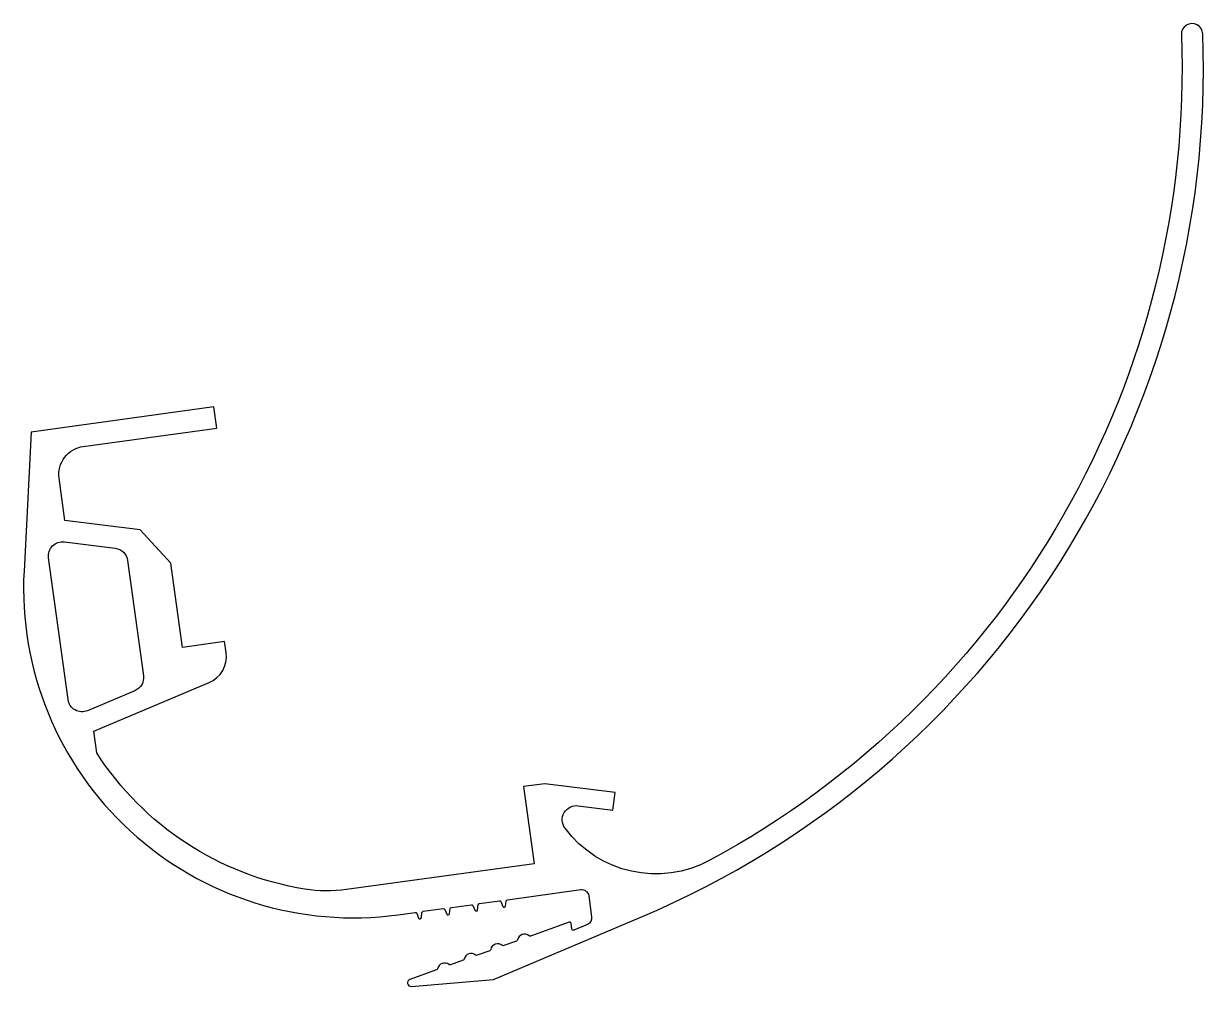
# Model space of a CAD drawing. Extents: x 461 to 627, y 585 to 720.
import ezdxf

# ---------------------------------------------------------------- set-up
doc = ezdxf.new("R2010")
doc.units = 0
doc.layers.get('0').update_dxf_attribs({"linetype": 'CONTINUOUS'})

msp = doc.modelspace()

# ---------------------------------------------------------------- linework, layer by layer
msp.add_lwpolyline([(489.36, 631.69), (489.15, 633.25), (483.2, 632.43), (481.57, 644.32), (477.23, 649), (466.61, 650.34), (465.8, 656.29, -0.414214), (469.21, 660.79), (488.04, 663.38), (487.63, 666.35), (461.87, 662.81), (460.85, 643.2, 0.470522), (513.62, 594.72), (516.02, 595.05, -0.339454), (516.24, 594.93), (516.52, 594.26, 0.767327), (516.9, 594.31), (516.99, 595.04, -0.339454), (517.16, 595.21), (519.99, 595.6, -0.339454), (520.2, 595.48), (520.48, 594.81, 0.767327), (520.86, 594.86), (520.95, 595.58, -0.339454), (521.13, 595.75), (523.95, 596.14, -0.339454), (524.16, 596.02), (524.44, 595.35, 0.767327), (524.83, 595.4), (524.92, 596.13, -0.339454), (525.09, 596.3), (527.91, 596.69, -0.339454), (528.12, 596.57), (528.41, 595.9, 0.767327), (528.79, 595.95), (528.88, 596.67, -0.339454), (529.05, 596.84), (539.38, 598.26, -0.414214), (540.51, 597.41), (540.92, 594.41, -0.338968), (540.32, 593.35), (538.4, 592.54, -0.493688), (538.12, 592.7), (538.01, 593.52, 0.476975), (537.75, 593.68), (532.28, 591.71, -0.267951), (532.09, 591.75, 0.577353), (530.46, 591.16, -0.267951), (530.33, 591.01), (528.52, 590.36, -0.267948), (528.32, 590.39, 0.577348), (526.69, 589.8, -0.267948), (526.56, 589.65), (524.76, 589, -0.267951), (524.56, 589.03, 0.577353), (522.93, 588.45, -0.267951), (522.8, 588.29), (520.99, 587.64, -0.267948), (520.8, 587.68, 0.577351), (519.17, 587.09, -0.267951), (519.04, 586.94), (515.28, 585.58, 0.876977), (515.49, 584.61), (527.1, 585.59), (547.85, 594.37, 0.311591), (627.13, 718.98, 1), (624.11, 718.87, -0.285575), (557.61, 602.4, -0.372378), (537.17, 606.92, -0.661116), (539.02, 610.1), (543.91, 609.48), (544.22, 611.96), (534.3, 613.21), (531.33, 612.8), (532.82, 601.9), (506.36, 598.27, -0.074126), (500.47, 598.34, -0.213165), (471.12, 617.54), (470.7, 620.62), (486.95, 627.46, 0.339454), (489.36, 631.69)], format="xyb")
msp.add_lwpolyline([(467.06, 625.08), (464.31, 645.07, -0.493145), (466.54, 647.33), (473.73, 646.42, -0.339454), (475.46, 644.71), (477.7, 628.43, -0.339454), (476.49, 626.32), (469.81, 623.5, -0.493145)], format="xyb", close=True)

doc.saveas('drawing.dxf')
